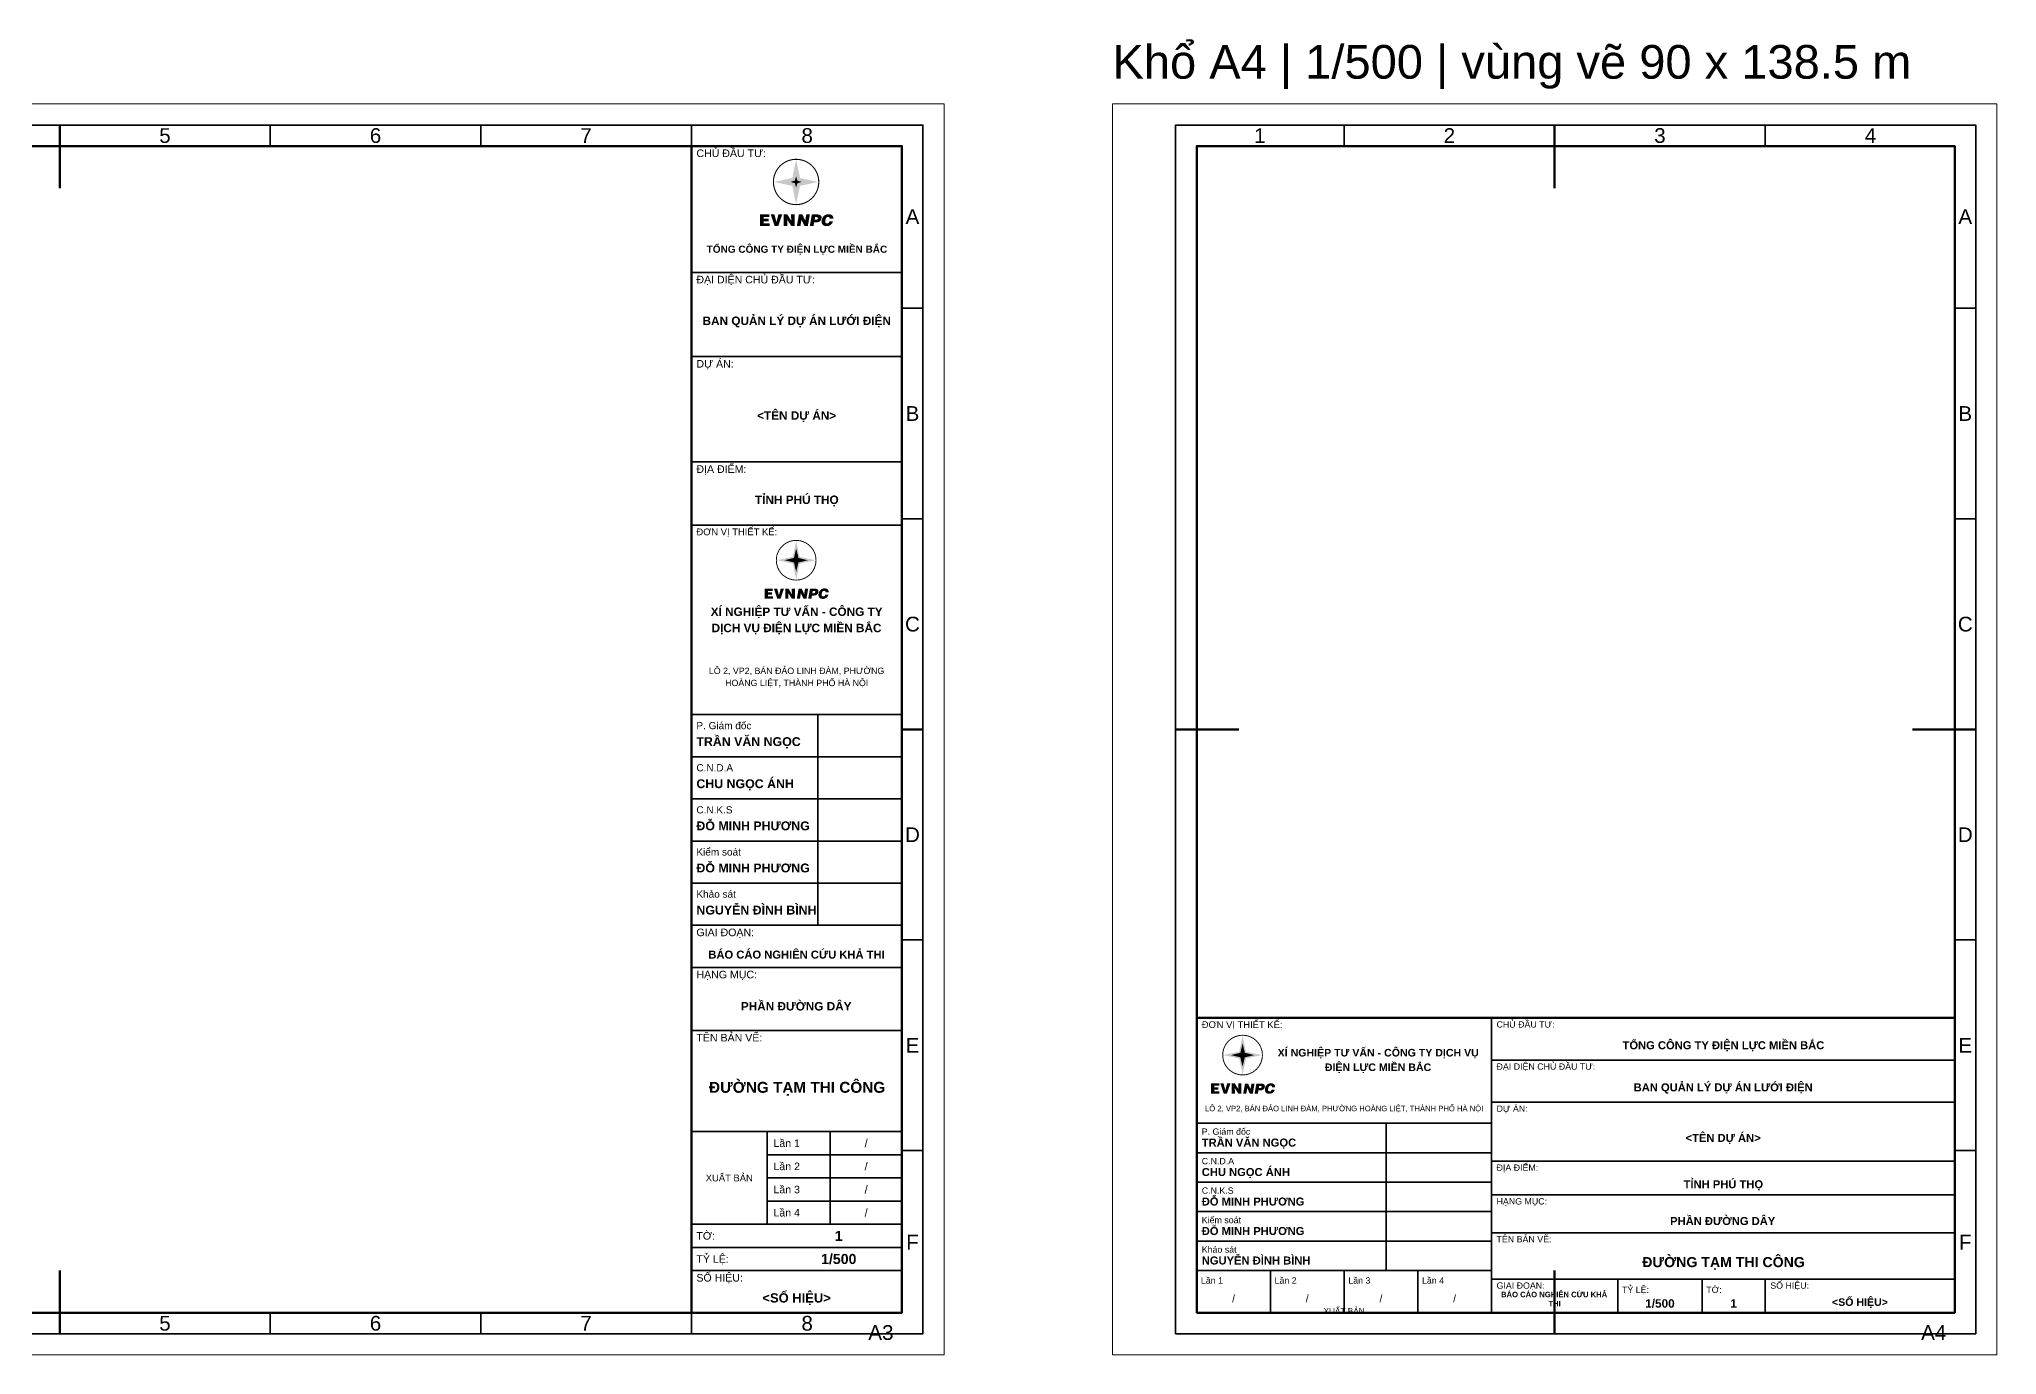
# Model space of a CAD drawing. Header units: metres. Extents: x 0 to 17070, y -8508 to 176.
# Drawn here: x 1474.6 to 1707, y -500.5 to -344.3 of the extents above; entities that cross this region are included whole.
import ezdxf
from ezdxf.enums import TextEntityAlignment as Align

# ---------------------------------------------------------------- set-up
doc = ezdxf.new("R2010")
doc.units = ezdxf.units.M
for name, color, linetype, lineweight in [('KB_CHU', 7, 'Continuous', 18), ('KB_DINHTAM', 7, 'Continuous', 70), ('KB_KHUNG', 7, 'Continuous', 70), ('KB_KHUNGTEN', 7, 'Continuous', 35), ('KB_LOGO_VE', 7, 'Continuous', 18), ('KB_LUOI', 7, 'Continuous', 35)]:
    doc.layers.add(name, color=color, linetype=linetype, lineweight=lineweight)
doc.layers.add('KB_MEP_GIAY', color=8, linetype='Continuous', lineweight=18, plot=False)
doc.layers.add('KB_NHAN', color=8, linetype='Continuous', lineweight=18, plot=False)
doc.styles.add('KB_ARIAL', font='arial.ttf')
doc.styles.add('KB_ARIAL_B', font='arialbd.ttf')

# ---------------------------------------------------------------- blocks, each defined once
blk = doc.blocks.new('KB_LOGO_EVN')
at = {"layer": 'KB_LOGO_VE', "true_color": 0x000f9f}
for points in [[(-4.75, 269.75), (-4, 269.5), (-3, 266.5), (28.5, 119.5), (178.5, 87.25), (178.25, 86.5), (162, 83.5), (28.25, 54.5), (-3, -92.25), (-4.25, -95.5), (-5, -94.75), (-36, 52), (-37.25, 54.75), (-186.75, 86.75), (-186, 87.75), (-183, 88.5), (-41.25, 118.5), (-36.5, 120.25)], [(-225.617, -279.5), (-305, -279.5), (-305, -182.5), (-227.467, -182.5), (-227.467, -205.133), (-273.828, -205.133), (-273.828, -219.01), (-234.599, -219.01), (-234.599, -241.643), (-273.828, -241.643), (-273.828, -256.867), (-225.617, -256.867)], [(-184.253, -279.5), (-216.746, -182.5), (-185.31, -182.5), (-168.667, -247.032), (-151.364, -182.5), (-119.928, -182.5), (-152.949, -279.5)], [(-78.608, -182.5), (-44.662, -235.446), (-45.851, -213.351), (-45.851, -182.5), (-16, -182.5), (-16, -279.5), (-45.191, -279.5), (-79.136, -226.689), (-77.947, -248.783), (-77.947, -279.5), (-107.798, -279.5), (-107.798, -182.5)]]:
    blk.add_hatch(color=174, dxfattribs=at).paths.add_polyline_path(points)
at = {"layer": 'KB_LOGO_VE', "true_color": 0xec1c24}
for points in [[(-4.75, 196.25), (-4, 196.25), (-3, 193.5), (17.5, 108.75), (105, 87.25), (104.75, 86.5), (17.25, 65.25), (-4, -22), (-5, -21.5), (-25, 62.75), (-26.5, 65.75), (-113.5, 86.75), (-113.25, 87.5), (-111, 88.25), (-26, 108.75)], [(47.833, -184.007), (72.594, -235.854), (75.228, -214.218), (80.496, -184.007), (110.262, -184.007), (93.535, -278.993), (64.428, -278.993), (39.668, -227.278), (37.034, -248.914), (31.765, -278.993), (2, -278.993), (18.727, -184.007)], [(305.868, -220.286), (276.366, -220.286), (276.432, -219.376), (276.463, -218.49), (276.46, -217.631), (276.424, -216.798), (276.353, -215.99), (276.248, -215.209), (276.11, -214.454), (275.938, -213.723), (275.731, -213.019), (275.491, -212.339), (275.217, -211.686), (274.909, -211.06), (274.567, -210.458), (274.192, -209.882), (273.782, -209.333), (273.337, -208.809), (272.861, -208.314), (272.358, -207.851), (271.824, -207.419), (271.263, -207.019), (270.672, -206.652), (270.053, -206.317), (269.404, -206.014), (268.727, -205.741), (268.021, -205.502), (267.287, -205.295), (266.523, -205.118), (265.731, -204.975), (264.91, -204.862), (264.06, -204.783), (263.181, -204.735), (262.274, -204.719), (261.199, -204.745), (260.149, -204.828), (259.123, -204.963), (258.12, -205.153), (257.144, -205.395), (256.189, -205.694), (255.261, -206.045), (254.355, -206.451), (253.474, -206.911), (252.617, -207.425), (251.784, -207.992), (250.975, -208.616), (250.192, -209.292), (249.431, -210.022), (248.695, -210.806), (247.984, -211.645), (247.296, -212.537), (246.632, -213.485), (245.994, -214.486), (245.378, -215.542), (244.787, -216.65), (244.22, -217.814), (243.679, -219.031), (243.16, -220.303), (242.666, -221.629), (242.195, -223.009), (241.749, -224.442), (241.328, -225.931), (240.931, -227.473), (240.557, -229.069), (240.208, -230.718), (239.884, -232.423), (239.756, -233.126), (239.637, -233.817), (239.525, -234.495), (239.423, -235.161), (239.328, -235.814), (239.242, -236.455), (239.163, -237.084), (239.094, -237.701), (239.031, -238.304), (238.979, -238.896), (238.932, -239.475), (238.896, -240.042), (238.867, -240.596), (238.847, -241.139), (238.835, -241.668), (238.83, -242.186), (238.845, -243.175), (238.89, -244.135), (238.965, -245.062), (239.069, -245.959), (239.204, -246.823), (239.367, -247.656), (239.561, -248.457), (239.785, -249.228), (240.039, -249.966), (240.322, -250.674), (240.635, -251.35), (240.979, -251.995), (241.351, -252.607), (241.754, -253.189), (242.187, -253.739), (242.65, -254.257), (243.142, -254.745), (243.664, -255.201), (244.215, -255.624), (244.798, -256.018), (245.409, -256.38), (246.051, -256.709), (246.723, -257.008), (247.424, -257.275), (248.155, -257.511), (248.916, -257.715), (249.706, -257.889), (250.527, -258.029), (251.377, -258.139), (252.258, -258.218), (253.168, -258.265), (254.108, -258.281), (254.964, -258.265), (255.802, -258.218), (256.622, -258.139), (257.426, -258.03), (258.211, -257.889), (258.98, -257.715), (259.73, -257.511), (260.463, -257.275), (261.179, -257.008), (261.877, -256.709), (262.557, -256.38), (263.221, -256.018), (263.866, -255.624), (264.495, -255.201), (265.104, -254.745), (265.698, -254.257), (266.273, -253.739), (266.831, -253.189), (267.373, -252.607), (267.896, -251.995), (268.401, -251.35), (268.889, -250.674), (269.36, -249.966), (269.814, -249.228), (270.249, -248.457), (270.668, -247.656), (271.069, -246.823), (271.452, -245.957), (271.818, -245.062), (272.167, -244.135), (272.498, -243.175), (272.81, -242.186), (302.707, -242.186), (302.014, -244.447), (301.254, -246.648), (300.424, -248.787), (299.525, -250.863), (298.559, -252.88), (297.525, -254.834), (296.42, -256.729), (295.25, -258.561), (294.01, -260.332), (292.701, -262.043), (291.323, -263.69), (289.878, -265.276), (288.365, -266.803), (286.783, -268.268), (285.131, -269.67), (283.413, -271.012), (281.641, -272.282), (279.83, -273.471), (277.983, -274.576), (276.098, -275.601), (274.177, -276.543), (272.216, -277.404), (270.219, -278.182), (268.184, -278.878), (266.111, -279.493), (264.001, -280.026), (261.854, -280.476), (259.668, -280.845), (257.445, -281.131), (255.185, -281.337), (252.887, -281.459), (250.552, -281.5), (248.053, -281.46), (245.625, -281.34), (243.267, -281.141), (240.982, -280.86), (238.769, -280.501), (236.626, -280.062), (234.557, -279.543), (232.558, -278.944), (230.63, -278.265), (228.773, -277.506), (226.99, -276.667), (225.276, -275.748), (223.635, -274.75), (222.066, -273.672), (220.568, -272.514), (219.141, -271.276), (217.792, -269.966), (216.533, -268.598), (215.359, -267.166), (214.271, -265.674), (213.271, -264.119), (212.358, -262.504), (211.533, -260.827), (210.794, -259.089), (210.142, -257.29), (209.577, -255.43), (209.098, -253.507), (208.706, -251.525), (208.403, -249.48), (208.186, -247.374), (208.054, -245.205), (208.011, -242.978), (208.028, -241.584), (208.077, -240.174), (208.16, -238.748), (208.275, -237.305), (208.423, -235.845), (208.604, -234.369), (208.818, -232.877), (209.065, -231.368), (209.607, -228.583), (210.244, -225.865), (210.978, -223.215), (211.806, -220.633), (212.731, -218.119), (213.75, -215.674), (214.867, -213.296), (216.078, -210.985), (217.386, -208.744), (218.788, -206.571), (220.288, -204.465), (221.882, -202.427), (223.572, -200.458), (225.357, -198.556), (227.239, -196.723), (229.216, -194.956), (231.177, -193.327), (233.175, -191.803), (235.21, -190.384), (237.283, -189.069), (239.392, -187.86), (241.539, -186.757), (243.722, -185.758), (245.942, -184.864), (248.2, -184.076), (250.495, -183.393), (252.826, -182.814), (255.195, -182.341), (257.6, -181.973), (260.043, -181.711), (262.523, -181.553), (265.04, -181.5), (267.521, -181.535), (269.924, -181.64), (272.254, -181.815), (274.506, -182.061), (276.682, -182.376), (278.781, -182.762), (280.806, -183.217), (282.754, -183.743), (284.626, -184.338), (286.42, -185.004), (288.141, -185.74), (289.784, -186.546), (291.351, -187.422), (292.841, -188.368), (294.257, -189.384), (295.595, -190.471), (296.236, -191.04), (296.855, -191.622), (297.454, -192.221), (298.033, -192.834), (298.593, -193.461), (299.132, -194.104), (299.649, -194.762), (300.147, -195.435), (300.625, -196.122), (301.081, -196.825), (301.519, -197.542), (301.935, -198.276), (302.332, -199.023), (302.707, -199.785), (303.063, -200.563), (303.397, -201.355), (303.713, -202.163), (304.008, -202.984), (304.281, -203.822), (304.536, -204.674), (304.77, -205.54), (304.983, -206.422), (305.177, -207.32), (305.35, -208.232), (305.501, -209.158), (305.633, -210.1), (305.745, -211.056), (305.837, -212.028), (305.908, -213.016), (305.959, -214.016), (305.99, -215.032), (306, -216.065), (305.992, -217.12), (305.967, -218.175), (305.926, -219.231)]]:
    blk.add_hatch(color=240, dxfattribs=at).paths.add_polyline_path(points)
at = {"layer": 'KB_LOGO_VE', "true_color": 0xfff100}
blk.add_hatch(color=2, dxfattribs=at).paths.add_polyline_path([(-4.5, 132.25), (-3.5, 131.25), (6, 99.25), (7, 97.75), (40.75, 87.5), (40.5, 86.5), (10, 77.5), (6.25, 75.75), (-3, 44.5), (-4.25, 42), (-5, 42.5), (-14, 73.25), (-15.5, 76.5), (-49.5, 87), (-46.5, 88.5), (-15, 98.25)])
at = {"layer": 'KB_LOGO_VE', "true_color": 0xec1c24}
h = blk.add_hatch(color=240, dxfattribs=at)
h.paths.add_polyline_path([(141.214, -278.993), (110.132, -278.993), (126.858, -184.007), (172.56, -184.007), (173.655, -184.013), (174.733, -184.033), (175.793, -184.068), (176.838, -184.114), (177.866, -184.175), (178.877, -184.247), (179.871, -184.335), (180.849, -184.435), (181.81, -184.549), (182.754, -184.676), (183.682, -184.818), (184.593, -184.971), (185.487, -185.14), (186.364, -185.319), (187.225, -185.514), (188.068, -185.722), (188.894, -185.943), (189.706, -186.177), (190.5, -186.426), (191.277, -186.686), (192.037, -186.962), (192.78, -187.249), (193.507, -187.55), (194.217, -187.865), (194.91, -188.194), (195.587, -188.535), (196.247, -188.89), (196.891, -189.259), (197.516, -189.64), (198.125, -190.036), (198.72, -190.445), (199.296, -190.867), (199.831, -191.276), (200.348, -191.696), (200.85, -192.128), (201.334, -192.572), (201.8, -193.025), (202.249, -193.49), (202.682, -193.965), (203.099, -194.453), (203.497, -194.952), (203.879, -195.461), (204.245, -195.981), (204.594, -196.513), (204.925, -197.054), (205.237, -197.608), (205.535, -198.174), (205.815, -198.749), (206.079, -199.336), (206.324, -199.933), (206.554, -200.542), (206.767, -201.164), (206.961, -201.794), (207.139, -202.437), (207.3, -203.09), (207.445, -203.754), (207.572, -204.429), (207.682, -205.116), (207.776, -205.814), (207.853, -206.523), (207.913, -207.242), (207.954, -207.973), (207.98, -208.715), (207.988, -209.468), (207.979, -210.263), (207.947, -211.068), (207.896, -211.879), (207.824, -212.701), (207.732, -213.528), (207.618, -214.366), (207.485, -215.21), (207.33, -216.065), (206.935, -218.118), (206.474, -220.107), (205.947, -222.029), (205.354, -223.888), (204.696, -225.68), (203.971, -227.407), (203.181, -229.069), (202.325, -230.667), (201.403, -232.199), (200.415, -233.665), (199.362, -235.067), (198.242, -236.404), (197.057, -237.674), (195.806, -238.881), (194.489, -240.022), (193.106, -241.098), (191.657, -242.109), (190.142, -243.053), (188.562, -243.934), (186.916, -244.749), (185.203, -245.497), (183.425, -246.182), (181.582, -246.802), (179.672, -247.356), (177.696, -247.844), (175.655, -248.268), (173.547, -248.627), (171.374, -248.921), (169.135, -249.148), (166.831, -249.312), (164.46, -249.409), (162.023, -249.442), (146.35, -249.442)])
h.paths.add_polyline_path([(150.302, -227.278), (163.209, -227.278), (163.981, -227.267), (164.731, -227.235), (165.462, -227.181), (166.172, -227.105), (166.862, -227.008), (167.53, -226.889), (168.179, -226.747), (168.806, -226.586), (169.414, -226.401), (170, -226.197), (170.566, -225.969), (171.111, -225.72), (171.636, -225.45), (172.14, -225.158), (172.624, -224.843), (173.087, -224.508), (173.529, -224.15), (173.951, -223.772), (174.353, -223.372), (174.733, -222.95), (175.093, -222.506), (175.433, -222.041), (175.752, -221.553), (176.05, -221.045), (176.328, -220.514), (176.585, -219.963), (176.822, -219.389), (177.038, -218.794), (177.234, -218.177), (177.408, -217.539), (177.561, -216.878), (177.696, -216.197), (177.754, -215.735), (177.795, -215.273), (177.82, -214.811), (177.828, -214.35), (177.813, -213.847), (177.769, -213.359), (177.696, -212.889), (177.594, -212.432), (177.461, -211.993), (177.299, -211.569), (177.11, -211.162), (176.89, -210.771), (176.641, -210.395), (176.361, -210.036), (176.053, -209.693), (175.717, -209.364), (175.35, -209.053), (174.953, -208.758), (174.529, -208.479), (174.074, -208.215), (173.59, -207.968), (173.077, -207.735), (172.535, -207.519), (171.964, -207.32), (171.361, -207.137), (170.731, -206.968), (170.072, -206.817), (169.382, -206.681), (168.665, -206.561), (167.915, -206.457), (167.138, -206.37), (166.333, -206.297), (165.497, -206.241), (164.631, -206.202), (163.737, -206.178), (162.814, -206.17), (153.989, -206.17)], flags=0)
at = {"layer": 'KB_LOGO_VE', "color": 174, "true_color": 0x000f9f, "const_width": 8.88}
blk.add_lwpolyline([(-193.56, 87, 1), (184.56, 87, 1)], format="xyb", close=True, dxfattribs=at)
blk = doc.blocks.new('KB_A3', base_point=(20, 10))
at = {"layer": 'KB_DINHTAM'}
for p, q in [((210, 292), (210, 277)), ((15, 148.5), (30, 148.5)), ((415, 148.5), (410, 148.5)), ((210, 5), (210, 20))]:
    blk.add_line(p, q, dxfattribs=at)
at = {"layer": 'KB_KHUNG'}
for points in [[(20, 10), (410, 10), (410, 287), (20, 287)], [(360, 10), (410, 10), (410, 287), (360, 287)]]:
    blk.add_lwpolyline(points, close=True, dxfattribs=at)
at = {"layer": 'KB_KHUNGTEN'}
for p, q in [((390, 102), (390, 152)), ((378, 31), (378, 53)), ((393, 31), (393, 53)), ((378, 47.5), (410, 47.5)), ((378, 42), (410, 42)), ((378, 36.5), (410, 36.5))]:
    blk.add_line(p, q, dxfattribs=at)
for points in [[(360, 257), (410, 257), (410, 287), (360, 287)], [(360, 237), (410, 237), (410, 257), (360, 257)], [(360, 212), (410, 212), (410, 237), (360, 237)], [(360, 197), (410, 197), (410, 212), (360, 212)], [(360, 152), (410, 152), (410, 197), (360, 197)], [(360, 142), (410, 142), (410, 152), (360, 152)], [(360, 132), (410, 132), (410, 142), (360, 142)], [(360, 122), (410, 122), (410, 132), (360, 132)], [(360, 112), (410, 112), (410, 122), (360, 122)], [(360, 102), (410, 102), (410, 112), (360, 112)], [(360, 92), (410, 92), (410, 102), (360, 102)], [(360, 77), (410, 77), (410, 92), (360, 92)], [(360, 53), (410, 53), (410, 77), (360, 77)], [(360, 31), (410, 31), (410, 53), (360, 53)], [(360, 25.5), (410, 25.5), (410, 31), (360, 31)], [(360, 20), (410, 20), (410, 25.5), (360, 25.5)], [(360, 10), (410, 10), (410, 20), (360, 20)]]:
    blk.add_lwpolyline(points, close=True, dxfattribs=at)
at = {"layer": 'KB_LUOI'}
for p, q in [((60, 287), (60, 292)), ((110, 287), (110, 292)), ((160, 287), (160, 292)), ((210, 287), (210, 292)), ((260, 287), (260, 292)), ((310, 287), (310, 292)), ((360, 287), (360, 292)), ((15, 248.5), (20, 248.5)), ((410, 248.5), (415, 248.5)), ((15, 198.5), (20, 198.5)), ((410, 198.5), (415, 198.5)), ((15, 148.5), (20, 148.5)), ((410, 148.5), (415, 148.5)), ((15, 98.5), (20, 98.5)), ((410, 98.5), (415, 98.5)), ((15, 48.5), (20, 48.5)), ((410, 48.5), (415, 48.5)), ((60, 5), (60, 10)), ((110, 5), (110, 10)), ((160, 5), (160, 10)), ((210, 5), (210, 10)), ((260, 5), (260, 10)), ((310, 5), (310, 10)), ((360, 5), (360, 10))]:
    blk.add_line(p, q, dxfattribs=at)
blk.add_lwpolyline([(15, 5), (415, 5), (415, 292), (15, 292)], close=True, dxfattribs=at)
at = {"layer": 'KB_MEP_GIAY'}
blk.add_lwpolyline([(0, 0), (420, 0), (420, 297), (0, 297)], close=True, dxfattribs=at)
at = {"layer": 'KB_LOGO_VE'}
for p, xscale, yscale, zscale in [((385, 276), 0.02846975088967971, 0.02846975088967971, 0.02846975088967971), ((385, 186.5), 0.02491103202846975, 0.02491103202846975, 0.02491103202846975)]:
    blk.add_blockref('KB_LOGO_EVN', p, dxfattribs=dict(at, xscale=xscale, yscale=yscale, zscale=zscale))
at = {"layer": 'KB_CHU', "style": 'KB_ARIAL'}
for s, height, p in [('1', 3.5, (37.5, 289.5)), ('2', 3.5, (85, 289.5)), ('3', 3.5, (135, 289.5)), ('4', 3.5, (185, 289.5)), ('5', 3.5, (235, 289.5)), ('6', 3.5, (285, 289.5)), ('7', 3.5, (335, 289.5)), ('8', 3.5, (387.5, 289.5)), ('A', 3.5, (17.5, 270.25)), ('A', 3.5, (412.5, 270.25)), ('B', 3.5, (17.5, 223.5)), ('B', 3.5, (412.5, 223.5)), ('C', 3.5, (17.5, 173.5)), ('C', 3.5, (412.5, 173.5)), ('D', 3.5, (17.5, 123.5)), ('D', 3.5, (412.5, 123.5)), ('E', 3.5, (17.5, 73.5)), ('E', 3.5, (412.5, 73.5)), ('XUẤT BẢN', 1.6, (369, 42)), ('F', 3.5, (17.5, 26.75)), ('F', 3.5, (412.5, 26.75)), ('2', 3.5, (85, 7.5)), ('3', 3.5, (135, 7.5)), ('6', 3.5, (285, 7.5)), ('8', 3.5, (387.5, 7.5)), ('1', 3.5, (37.5, 7.5)), ('4', 3.5, (185, 7.5)), ('5', 3.5, (235, 7.5)), ('7', 3.5, (335, 7.5))]:
    blk.add_text(s, height=height, dxfattribs=at).set_placement(p, align=Align.MIDDLE_CENTER)
for s, height, p in [('CHỦ ĐẦU TƯ:', 1.8, (361.2, 286.2)), ('ĐẠI DIỆN CHỦ ĐẦU TƯ:', 1.8, (361.2, 256.2)), ('DỰ ÁN:', 1.8, (361.2, 236.2)), ('ĐỊA ĐIỂM:', 1.8, (361.2, 211.2)), ('ĐƠN VỊ THIẾT KẾ:', 1.6, (361.2, 196.2)), ('GIAI ĐOẠN:', 1.8, (361.2, 101.2)), ('HẠNG MỤC:', 1.8, (361.2, 91.2)), ('TÊN BẢN VẼ:', 1.8, (361.2, 76.2)), ('SỐ HIỆU:', 1.8, (361.2, 19.2))]:
    blk.add_text(s, height=height, dxfattribs=at).set_placement(p, align=Align.TOP_LEFT)
for s, p in [('Lần 1', (379.5, 50.25)), ('Lần 2', (379.5, 44.75)), ('Lần 3', (379.5, 39.25)), ('Lần 4', (379.5, 33.75)), ('TỜ:', (361.2, 28.25)), ('TỶ LỆ:', (361.2, 22.75))]:
    blk.add_text(s, height=1.8, dxfattribs=at).set_placement(p, align=Align.MIDDLE_LEFT)
blk.add_text('A3', height=3.5, dxfattribs=at).set_placement((408, 2.5), align=Align.BOTTOM_RIGHT)
at = {"layer": 'KB_CHU'}
for tag, p, height, style in [('CHU_DAU_TU_001', (363.64, 261.66), 1.7, 'KB_ARIAL_B'), ('DAI_DIEN_CDT_001', (362.65, 244.52), 2, 'KB_ARIAL_B'), ('DU_AN_001', (364.32, 223.68), 2, 'KB_ARIAL_B'), ('DU_AN_002', (377.86, 220.32), 2, 'KB_ARIAL_B'), ('DIA_DIEM_001', (375.12, 202.02), 2, 'KB_ARIAL_B'), ('DON_VI_TK_001', (364.59, 175.44), 2, 'KB_ARIAL_B'), ('DON_VI_TK_002', (364.8, 171.59), 2, 'KB_ARIAL_B'), ('DIA_CHI_TK_001', (364.16, 161.67), 1.5, 'KB_ARIAL'), ('DIA_CHI_TK_002', (368.01, 158.79), 1.5, 'KB_ARIAL'), ('GIAI_DOAN_001', (364.04, 94.08), 1.9, 'KB_ARIAL_B'), ('HANG_MUC_001', (371.76, 81.76), 2, 'KB_ARIAL_B'), ('TEN_BAN_VE_001', (364.2, 62.22), 2.6, 'KB_ARIAL_B'), ('SO_HIEU_001', (376.89, 12.42), 2.2, 'KB_ARIAL_B')]:
    blk.add_attdef(tag, p, '', height=height, dxfattribs=dict(at, style=style))
for tag, height, style, p in [('VAITRO_1', 1.7, 'KB_ARIAL', (361.2, 149.4)), ('TEN_1', 2.1, 'KB_ARIAL_B', (361.2, 145.6)), ('VAITRO_2', 1.7, 'KB_ARIAL', (361.2, 139.4)), ('TEN_2', 2.1, 'KB_ARIAL_B', (361.2, 135.6)), ('VAITRO_3', 1.7, 'KB_ARIAL', (361.2, 129.4)), ('TEN_3', 2.1, 'KB_ARIAL_B', (361.2, 125.6)), ('VAITRO_4', 1.7, 'KB_ARIAL', (361.2, 119.4)), ('TEN_4', 2.1, 'KB_ARIAL_B', (361.2, 115.6)), ('VAITRO_5', 1.7, 'KB_ARIAL', (361.2, 109.4)), ('TEN_5', 2.1, 'KB_ARIAL_B', (361.2, 105.6))]:
    blk.add_attdef(tag, text='', height=height, dxfattribs=dict(at, style=style)).set_placement(p, align=Align.MIDDLE_LEFT)
for tag, height, style, p in [('NGAY_1', 1.9, 'KB_ARIAL', (401.5, 50.25)), ('NGAY_2', 1.9, 'KB_ARIAL', (401.5, 44.75)), ('NGAY_3', 1.9, 'KB_ARIAL', (401.5, 39.25)), ('NGAY_4', 1.9, 'KB_ARIAL', (401.5, 33.75)), ('TO', 2.4, 'KB_ARIAL_B', (395, 28.25)), ('TY_LE', 2.4, 'KB_ARIAL_B', (395, 22.75))]:
    blk.add_attdef(tag, text='', height=height, dxfattribs=dict(at, style=style)).set_placement(p, align=Align.MIDDLE_CENTER)
blk = doc.blocks.new('KB_A4', base_point=(20, 10))
at = {"layer": 'KB_DINHTAM'}
for p, q in [((105, 292), (105, 277)), ((15, 148.5), (30, 148.5)), ((205, 148.5), (190, 148.5)), ((105, 5), (105, 20))]:
    blk.add_line(p, q, dxfattribs=at)
at = {"layer": 'KB_KHUNG'}
for points in [[(20, 10), (200, 10), (200, 287), (20, 287)], [(20, 10), (200, 10), (200, 80), (20, 80)]]:
    blk.add_lwpolyline(points, close=True, dxfattribs=at)
at = {"layer": 'KB_KHUNGTEN'}
for p, q in [((65, 20), (65, 55)), ((37.5, 10), (37.5, 20)), ((55, 10), (55, 20)), ((72.5, 10), (72.5, 20))]:
    blk.add_line(p, q, dxfattribs=at)
for points in [[(20, 55), (90, 55), (90, 80), (20, 80)], [(90, 70), (200, 70), (200, 80), (90, 80)], [(90, 60), (200, 60), (200, 70), (90, 70)], [(90, 46), (200, 46), (200, 60), (90, 60)], [(20, 48), (90, 48), (90, 55), (20, 55)], [(20, 41), (90, 41), (90, 48), (20, 48)], [(90, 38), (200, 38), (200, 46), (90, 46)], [(20, 34), (90, 34), (90, 41), (20, 41)], [(90, 29), (200, 29), (200, 38), (90, 38)], [(20, 27), (90, 27), (90, 34), (20, 34)], [(90, 18), (200, 18), (200, 29), (90, 29)], [(20, 20), (90, 20), (90, 27), (20, 27)], [(20, 10), (90, 10), (90, 20), (20, 20)], [(90, 10), (120, 10), (120, 18), (90, 18)], [(120, 10), (140, 10), (140, 18), (120, 18)], [(140, 10), (155, 10), (155, 18), (140, 18)], [(155, 10), (200, 10), (200, 18), (155, 18)]]:
    blk.add_lwpolyline(points, close=True, dxfattribs=at)
at = {"layer": 'KB_LUOI'}
for p, q in [((55, 287), (55, 292)), ((105, 287), (105, 292)), ((155, 287), (155, 292)), ((200, 248.5), (205, 248.5)), ((200, 198.5), (205, 198.5)), ((200, 148.5), (205, 148.5)), ((200, 98.5), (205, 98.5)), ((200, 48.5), (205, 48.5))]:
    blk.add_line(p, q, dxfattribs=at)
blk.add_lwpolyline([(15, 5), (205, 5), (205, 292), (15, 292)], close=True, dxfattribs=at)
at = {"layer": 'KB_MEP_GIAY'}
blk.add_lwpolyline([(0, 0), (210, 0), (210, 297), (0, 297)], close=True, dxfattribs=at)
at = {"layer": 'KB_LOGO_VE', "xscale": 0.02491103202846975, "yscale": 0.02491103202846975, "zscale": 0.02491103202846975}
blk.add_blockref('KB_LOGO_EVN', (31, 69), dxfattribs=at)
at = {"layer": 'KB_CHU', "style": 'KB_ARIAL'}
for s, height, p in [('1', 3.5, (35, 289.5)), ('2', 3.5, (80, 289.5)), ('3', 3.5, (130, 289.5)), ('4', 3.5, (180, 289.5)), ('A', 3.5, (202.5, 270.25)), ('B', 3.5, (202.5, 223.5)), ('C', 3.5, (202.5, 173.5)), ('D', 3.5, (202.5, 123.5)), ('E', 3.5, (202.5, 73.5)), ('F', 3.5, (202.5, 26.75)), ('XUẤT BẢN', 1.4, (55, 10.4))]:
    blk.add_text(s, height=height, dxfattribs=at).set_placement(p, align=Align.MIDDLE_CENTER)
for s, height, p in [('ĐƠN VỊ THIẾT KẾ:', 1.6, (21.2, 79.2)), ('CHỦ ĐẦU TƯ:', 1.5, (91.2, 79.2)), ('ĐẠI DIỆN CHỦ ĐẦU TƯ:', 1.5, (91.2, 69.2)), ('DỰ ÁN:', 1.5, (91.2, 59.2)), ('ĐỊA ĐIỂM:', 1.5, (91.2, 45.2)), ('HẠNG MỤC:', 1.5, (91.2, 37.2)), ('TÊN BẢN VẼ:', 1.5, (91.2, 28.2)), ('Lần 1', 1.5, (21, 18.4)), ('Lần 2', 1.5, (38.5, 18.4)), ('Lần 3', 1.5, (56, 18.4)), ('Lần 4', 1.5, (73.5, 18.4)), ('GIAI ĐOẠN:', 1.5, (91.2, 17.2)), ('TỶ LỆ:', 1.5, (121, 16.2)), ('TỜ:', 1.5, (141, 16.2)), ('SỐ HIỆU:', 1.5, (156.2, 17.2))]:
    blk.add_text(s, height=height, dxfattribs=at).set_placement(p, align=Align.TOP_LEFT)
blk.add_text('A4', height=3.5, dxfattribs=at).set_placement((198, 2.5), align=Align.BOTTOM_RIGHT)
at = {"layer": 'KB_CHU'}
for tag, p, height, style in [('CHU_DAU_TU_001', (121.12, 72.57), 1.9, 'KB_ARIAL_B'), ('DON_VI_TK_001', (39.21, 70.84), 1.8, 'KB_ARIAL_B'), ('DON_VI_TK_002', (50.43, 67.38), 1.8, 'KB_ARIAL_B'), ('DAI_DIEN_CDT_001', (123.77, 62.57), 1.9, 'KB_ARIAL_B'), ('DIA_CHI_TK_001', (21.98, 57.83), 1.3, 'KB_ARIAL'), ('DU_AN_001', (118.19, 50.81), 1.9, 'KB_ARIAL_B'), ('DIA_DIEM_001', (135.61, 39.57), 1.9, 'KB_ARIAL_B'), ('HANG_MUC_001', (132.42, 30.82), 1.9, 'KB_ARIAL_B'), ('TEN_BAN_VE_001', (125.8, 20.81), 2.4, 'KB_ARIAL_B'), ('GIAI_DOAN_001', (92.27, 13.67), 1.3, 'KB_ARIAL_B'), ('GIAI_DOAN_002', (103.51, 11.51), 1.3, 'KB_ARIAL_B'), ('SO_HIEU_001', (170.86, 11.61), 1.8, 'KB_ARIAL_B')]:
    blk.add_attdef(tag, p, '', height=height, dxfattribs=dict(at, style=style))
for tag, height, style, p in [('VAITRO_1', 1.5, 'KB_ARIAL', (21.2, 53)), ('TEN_1', 1.9, 'KB_ARIAL_B', (21.2, 50.4)), ('VAITRO_2', 1.5, 'KB_ARIAL', (21.2, 46)), ('TEN_2', 1.9, 'KB_ARIAL_B', (21.2, 43.4)), ('VAITRO_3', 1.5, 'KB_ARIAL', (21.2, 39)), ('TEN_3', 1.9, 'KB_ARIAL_B', (21.2, 36.4)), ('VAITRO_4', 1.5, 'KB_ARIAL', (21.2, 32)), ('TEN_4', 1.9, 'KB_ARIAL_B', (21.2, 29.4)), ('VAITRO_5', 1.5, 'KB_ARIAL', (21.2, 25)), ('TEN_5', 1.9, 'KB_ARIAL_B', (21.2, 22.4))]:
    blk.add_attdef(tag, text='', height=height, dxfattribs=dict(at, style=style)).set_placement(p, align=Align.MIDDLE_LEFT)
for tag, height, style, p in [('NGAY_1', 1.8, 'KB_ARIAL', (28.75, 13.4)), ('NGAY_2', 1.8, 'KB_ARIAL', (46.25, 13.4)), ('NGAY_3', 1.8, 'KB_ARIAL', (63.75, 13.4)), ('NGAY_4', 1.8, 'KB_ARIAL', (81.25, 13.4)), ('TY_LE', 2, 'KB_ARIAL_B', (130, 12.2)), ('TO', 2, 'KB_ARIAL_B', (147.5, 12.2))]:
    blk.add_attdef(tag, text='', height=height, dxfattribs=dict(at, style=style)).set_placement(p, align=Align.MIDDLE_CENTER)

msp = doc.modelspace()

# ---------------------------------------------------------------- block references
ref = msp.add_blockref('KB_A3', (1382, -495.5), dxfattribs=dict(xscale=0.5, yscale=0.5, zscale=0.5))
ref.add_attrib('CHU_DAU_TU_001', 'TỔNG CÔNG TY ĐIỆN LỰC MIỀN BẮC', (1553.82, -369.67), dxfattribs={"layer": 'KB_CHU', "height": 0.85, "style": 'KB_ARIAL_B'})
ref.add_attrib('DAI_DIEN_CDT_001', 'BAN QUẢN LÝ DỰ ÁN LƯỚI ĐIỆN', (1553.33, -378.24), dxfattribs={"layer": 'KB_CHU', "height": 1, "style": 'KB_ARIAL_B'})
ref.add_attrib('DU_AN_001', '<TÊN DỰ ÁN>', (1559.81, -389.49), dxfattribs={"layer": 'KB_CHU', "height": 1, "style": 'KB_ARIAL_B'})
ref.add_attrib('DIA_DIEM_001', 'TỈNH PHÚ THỌ', (1559.56, -399.49), dxfattribs={"layer": 'KB_CHU', "height": 1, "style": 'KB_ARIAL_B'})
ref.add_attrib('DON_VI_TK_001', 'XÍ NGHIỆP TƯ VẤN - CÔNG TY', (1554.3, -412.78), dxfattribs={"layer": 'KB_CHU', "height": 1, "style": 'KB_ARIAL_B'})
ref.add_attrib('DIA_CHI_TK_001', 'LÔ 2, VP2, BÁN ĐẢO LINH ĐÀM, PHƯỜNG', (1554.08, -419.67), dxfattribs={"layer": 'KB_CHU', "height": 0.75, "style": 'KB_ARIAL'})
ref.add_attrib('VAITRO_1', 'P. Giám đốc', dxfattribs={"layer": 'KB_CHU', "height": 0.85, "style": 'KB_ARIAL'}).set_placement((1552.6, -425.8), align=Align.MIDDLE_LEFT)
ref.add_attrib('TEN_1', 'TRẦN VĂN NGỌC', dxfattribs={"layer": 'KB_CHU', "height": 1.05, "style": 'KB_ARIAL_B'}).set_placement((1552.6, -427.7), align=Align.MIDDLE_LEFT)
ref.add_attrib('VAITRO_2', 'C.N.D.A', dxfattribs={"layer": 'KB_CHU', "height": 0.85, "style": 'KB_ARIAL'}).set_placement((1552.6, -430.8), align=Align.MIDDLE_LEFT)
ref.add_attrib('TEN_2', 'CHU NGỌC ÁNH', dxfattribs={"layer": 'KB_CHU', "height": 1.05, "style": 'KB_ARIAL_B'}).set_placement((1552.6, -432.7), align=Align.MIDDLE_LEFT)
ref.add_attrib('VAITRO_3', 'C.N.K.S', dxfattribs={"layer": 'KB_CHU', "height": 0.85, "style": 'KB_ARIAL'}).set_placement((1552.6, -435.8), align=Align.MIDDLE_LEFT)
ref.add_attrib('TEN_3', 'ĐỖ MINH PHƯƠNG', dxfattribs={"layer": 'KB_CHU', "height": 1.05, "style": 'KB_ARIAL_B'}).set_placement((1552.6, -437.7), align=Align.MIDDLE_LEFT)
ref.add_attrib('VAITRO_4', 'Kiểm soát', dxfattribs={"layer": 'KB_CHU', "height": 0.85, "style": 'KB_ARIAL'}).set_placement((1552.6, -440.8), align=Align.MIDDLE_LEFT)
ref.add_attrib('TEN_4', 'ĐỖ MINH PHƯƠNG', dxfattribs={"layer": 'KB_CHU', "height": 1.05, "style": 'KB_ARIAL_B'}).set_placement((1552.6, -442.7), align=Align.MIDDLE_LEFT)
ref.add_attrib('VAITRO_5', 'Khảo sát', dxfattribs={"layer": 'KB_CHU', "height": 0.85, "style": 'KB_ARIAL'}).set_placement((1552.6, -445.8), align=Align.MIDDLE_LEFT)
ref.add_attrib('TEN_5', 'NGUYỄN ĐÌNH BÌNH', dxfattribs={"layer": 'KB_CHU', "height": 1.05, "style": 'KB_ARIAL_B'}).set_placement((1552.6, -447.7), align=Align.MIDDLE_LEFT)
ref.add_attrib('GIAI_DOAN_001', 'BÁO CÁO NGHIÊN CỨU KHẢ THI', (1554.02, -453.46), dxfattribs={"layer": 'KB_CHU', "height": 0.95, "style": 'KB_ARIAL_B'})
ref.add_attrib('HANG_MUC_001', 'PHẦN ĐƯỜNG DÂY', (1557.88, -459.62), dxfattribs={"layer": 'KB_CHU', "height": 1, "style": 'KB_ARIAL_B'})
ref.add_attrib('TEN_BAN_VE_001', 'ĐƯỜNG TẠM THI CÔNG', (1554.1, -469.39), dxfattribs={"layer": 'KB_CHU', "height": 1.3, "style": 'KB_ARIAL_B'})
ref.add_attrib('NGAY_1', '/', dxfattribs={"layer": 'KB_CHU', "height": 0.95, "style": 'KB_ARIAL'}).set_placement((1572.75, -475.38), align=Align.MIDDLE_CENTER)
ref.add_attrib('NGAY_2', '/', dxfattribs={"layer": 'KB_CHU', "height": 0.95, "style": 'KB_ARIAL'}).set_placement((1572.75, -478.12), align=Align.MIDDLE_CENTER)
ref.add_attrib('NGAY_3', '/', dxfattribs={"layer": 'KB_CHU', "height": 0.95, "style": 'KB_ARIAL'}).set_placement((1572.75, -480.88), align=Align.MIDDLE_CENTER)
ref.add_attrib('NGAY_4', '/', dxfattribs={"layer": 'KB_CHU', "height": 0.95, "style": 'KB_ARIAL'}).set_placement((1572.75, -483.62), align=Align.MIDDLE_CENTER)
ref.add_attrib('TO', '1', dxfattribs={"layer": 'KB_CHU', "height": 1.2, "style": 'KB_ARIAL_B'}).set_placement((1569.5, -486.38), align=Align.MIDDLE_CENTER)
ref.add_attrib('TY_LE', '1/500', dxfattribs={"layer": 'KB_CHU', "height": 1.2, "style": 'KB_ARIAL_B'}).set_placement((1569.5, -489.12), align=Align.MIDDLE_CENTER)
ref.add_attrib('SO_HIEU_001', '<SỐ HIỆU>', (1560.44, -494.29), dxfattribs={"layer": 'KB_CHU', "height": 1.1, "style": 'KB_ARIAL_B'})
ref.add_attrib('DON_VI_TK_002', 'DỊCH VỤ ĐIỆN LỰC MIỀN BẮC', (1554.4, -414.71), dxfattribs={"layer": 'KB_CHU', "height": 1, "style": 'KB_ARIAL_B'})
ref.add_attrib('DIA_CHI_TK_002', 'HOÀNG LIỆT, THÀNH PHỐ HÀ NỘI', (1556.01, -421.11), dxfattribs={"layer": 'KB_CHU', "height": 0.75, "style": 'KB_ARIAL'})
ref = msp.add_blockref('KB_A4', (1612, -495.5), dxfattribs=dict(xscale=0.5, yscale=0.5, zscale=0.5))
ref.add_attrib('DON_VI_TK_001', 'XÍ NGHIỆP TƯ VẤN - CÔNG TY DỊCH VỤ', (1621.61, -465.08), dxfattribs={"layer": 'KB_CHU', "height": 0.9, "style": 'KB_ARIAL_B'})
ref.add_attrib('DIA_CHI_TK_001', 'LÔ 2, VP2, BÁN ĐẢO LINH ĐÀM, PHƯỜNG HOÀNG LIỆT, THÀNH PHỐ HÀ NỘI', (1612.99, -471.58), dxfattribs={"layer": 'KB_CHU', "height": 0.65, "style": 'KB_ARIAL'})
ref.add_attrib('VAITRO_1', 'P. Giám đốc', dxfattribs={"layer": 'KB_CHU', "height": 0.75, "style": 'KB_ARIAL'}).set_placement((1612.6, -474), align=Align.MIDDLE_LEFT)
ref.add_attrib('TEN_1', 'TRẦN VĂN NGỌC', dxfattribs={"layer": 'KB_CHU', "height": 0.95, "style": 'KB_ARIAL_B'}).set_placement((1612.6, -475.3), align=Align.MIDDLE_LEFT)
ref.add_attrib('VAITRO_2', 'C.N.D.A', dxfattribs={"layer": 'KB_CHU', "height": 0.75, "style": 'KB_ARIAL'}).set_placement((1612.6, -477.5), align=Align.MIDDLE_LEFT)
ref.add_attrib('TEN_2', 'CHU NGỌC ÁNH', dxfattribs={"layer": 'KB_CHU', "height": 0.95, "style": 'KB_ARIAL_B'}).set_placement((1612.6, -478.8), align=Align.MIDDLE_LEFT)
ref.add_attrib('VAITRO_3', 'C.N.K.S', dxfattribs={"layer": 'KB_CHU', "height": 0.75, "style": 'KB_ARIAL'}).set_placement((1612.6, -481), align=Align.MIDDLE_LEFT)
ref.add_attrib('TEN_3', 'ĐỖ MINH PHƯƠNG', dxfattribs={"layer": 'KB_CHU', "height": 0.95, "style": 'KB_ARIAL_B'}).set_placement((1612.6, -482.3), align=Align.MIDDLE_LEFT)
ref.add_attrib('VAITRO_4', 'Kiểm soát', dxfattribs={"layer": 'KB_CHU', "height": 0.75, "style": 'KB_ARIAL'}).set_placement((1612.6, -484.5), align=Align.MIDDLE_LEFT)
ref.add_attrib('TEN_4', 'ĐỖ MINH PHƯƠNG', dxfattribs={"layer": 'KB_CHU', "height": 0.95, "style": 'KB_ARIAL_B'}).set_placement((1612.6, -485.8), align=Align.MIDDLE_LEFT)
ref.add_attrib('VAITRO_5', 'Khảo sát', dxfattribs={"layer": 'KB_CHU', "height": 0.75, "style": 'KB_ARIAL'}).set_placement((1612.6, -488), align=Align.MIDDLE_LEFT)
ref.add_attrib('TEN_5', 'NGUYỄN ĐÌNH BÌNH', dxfattribs={"layer": 'KB_CHU', "height": 0.95, "style": 'KB_ARIAL_B'}).set_placement((1612.6, -489.3), align=Align.MIDDLE_LEFT)
ref.add_attrib('NGAY_1', '/', dxfattribs={"layer": 'KB_CHU', "height": 0.9, "style": 'KB_ARIAL'}).set_placement((1616.38, -493.8), align=Align.MIDDLE_CENTER)
ref.add_attrib('NGAY_2', '/', dxfattribs={"layer": 'KB_CHU', "height": 0.9, "style": 'KB_ARIAL'}).set_placement((1625.12, -493.8), align=Align.MIDDLE_CENTER)
ref.add_attrib('NGAY_3', '/', dxfattribs={"layer": 'KB_CHU', "height": 0.9, "style": 'KB_ARIAL'}).set_placement((1633.88, -493.8), align=Align.MIDDLE_CENTER)
ref.add_attrib('NGAY_4', '/', dxfattribs={"layer": 'KB_CHU', "height": 0.9, "style": 'KB_ARIAL'}).set_placement((1642.62, -493.8), align=Align.MIDDLE_CENTER)
ref.add_attrib('CHU_DAU_TU_001', 'TỔNG CÔNG TY ĐIỆN LỰC MIỀN BẮC', (1662.56, -464.22), dxfattribs={"layer": 'KB_CHU', "height": 0.95, "style": 'KB_ARIAL_B'})
ref.add_attrib('DAI_DIEN_CDT_001', 'BAN QUẢN LÝ DỰ ÁN LƯỚI ĐIỆN', (1663.88, -469.22), dxfattribs={"layer": 'KB_CHU', "height": 0.95, "style": 'KB_ARIAL_B'})
ref.add_attrib('DU_AN_001', '<TÊN DỰ ÁN>', (1670.04, -475.22), dxfattribs={"layer": 'KB_CHU', "height": 0.95, "style": 'KB_ARIAL_B'})
ref.add_attrib('DIA_DIEM_001', 'TỈNH PHÚ THỌ', (1669.81, -480.72), dxfattribs={"layer": 'KB_CHU', "height": 0.95, "style": 'KB_ARIAL_B'})
ref.add_attrib('HANG_MUC_001', 'PHẦN ĐƯỜNG DÂY', (1668.21, -485.09), dxfattribs={"layer": 'KB_CHU', "height": 0.95, "style": 'KB_ARIAL_B'})
ref.add_attrib('TEN_BAN_VE_001', 'ĐƯỜNG TẠM THI CÔNG', (1664.9, -490.09), dxfattribs={"layer": 'KB_CHU', "height": 1.2, "style": 'KB_ARIAL_B'})
ref.add_attrib('GIAI_DOAN_001', 'BÁO CÁO NGHIÊN CỨU KHẢ', (1648.13, -493.66), dxfattribs={"layer": 'KB_CHU', "height": 0.65, "style": 'KB_ARIAL_B'})
ref.add_attrib('TY_LE', '1/500', dxfattribs={"layer": 'KB_CHU', "height": 1, "style": 'KB_ARIAL_B'}).set_placement((1667, -494.4), align=Align.MIDDLE_CENTER)
ref.add_attrib('TO', '1', dxfattribs={"layer": 'KB_CHU', "height": 1, "style": 'KB_ARIAL_B'}).set_placement((1675.75, -494.4), align=Align.MIDDLE_CENTER)
ref.add_attrib('SO_HIEU_001', '<SỐ HIỆU>', (1687.43, -494.69), dxfattribs={"layer": 'KB_CHU', "height": 0.9, "style": 'KB_ARIAL_B'})
ref.add_attrib('DON_VI_TK_002', 'ĐIỆN LỰC MIỀN BẮC', (1627.21, -466.81), dxfattribs={"layer": 'KB_CHU', "height": 0.9, "style": 'KB_ARIAL_B'})
ref.add_attrib('GIAI_DOAN_002', 'THI', (1653.76, -494.75), dxfattribs={"layer": 'KB_CHU', "height": 0.65, "style": 'KB_ARIAL_B'})

# ---------------------------------------------------------------- texts
at = {"layer": 'KB_NHAN', "style": 'KB_ARIAL'}
msp.add_text('Khổ A4 | 1/500 | vùng vẽ 90 x 138.5 m', height=4, dxfattribs=at).set_placement((1602, -349))

doc.saveas('drawing.dxf')
